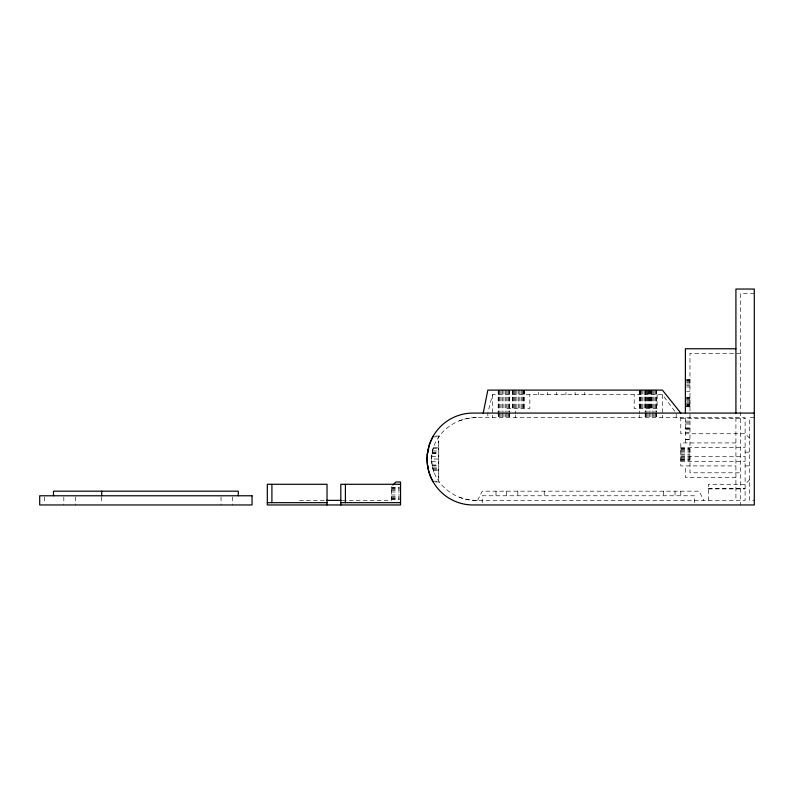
<?xml version="1.0" encoding="UTF-8"?>
<svg xmlns="http://www.w3.org/2000/svg" width="794" height="794" viewBox="0 0 794 794"><rect width="100%" height="100%" fill="white"/><g stroke="black" fill="none" stroke-linecap="round" stroke-linejoin="round"><path stroke-width="0.6" stroke-dasharray="3.97 2.98" d="M438.735 477.402L438.735 440.65M431.678 459.021C431.35 435.529 454.049 416.989 476.708 417.674L745.109 417.674L745.109 500.369L476.708 500.369C454.049 501.054 431.35 482.514 431.678 459.021L438.735 459.021M676.2 417.674L676.2 413.079L662.414 394.707L492.429 394.707L487.834 413.079L487.834 417.674M477.621 500.369L482.216 491.178L699.167 491.178L703.762 500.369M749.705 479.695L745.109 484.29L708.357 484.29L708.357 500.369M754.3 293.631L740.514 293.631L740.514 504.964M740.514 353.35L689.976 353.35L689.976 472.807L740.514 472.807M686.532 379.77L689.976 379.77M686.532 379.969L689.976 379.969M686.532 380.544L689.976 380.544M686.532 381.457L689.976 381.457M686.532 382.639L689.976 382.639M686.532 384.028L689.976 384.028M686.532 385.517L689.976 385.517M686.532 387.006L689.976 387.006M686.532 391.253L689.976 391.253M686.532 397.576L689.976 397.576M686.532 397.734L689.976 397.734M686.532 398.191L689.976 398.191M686.532 398.916L689.976 398.916M686.532 399.868L689.976 399.868M686.532 400.98L689.976 400.98M686.532 402.171L689.976 402.171M686.532 403.362L689.976 403.362M686.532 404.464L689.976 404.464M686.532 404.91L689.976 404.91M686.532 405.416L689.976 405.416M686.532 406.151L689.976 406.151M686.532 406.607L689.976 406.607M686.532 406.766L689.976 406.766M506.88 408.483L529.846 408.483L529.846 394.707M754.3 417.674L749.705 417.674L749.705 500.369L754.3 500.369M680.795 418.359L745.109 418.359M685.391 421.118L689.976 421.118M685.391 422.805L689.976 422.805M685.391 423.996L689.976 423.996M685.391 428.016L689.976 428.016M685.391 428.204L689.976 428.204M685.391 428.353L689.976 428.353M685.391 429.733L689.976 429.733M685.391 432.601L689.976 432.601M435.648 436.055L439.271 436.055L438.735 436.839L432.819 436.839M685.391 439.3L689.976 439.3M685.391 439.499L689.976 439.499M735.919 442.943L680.795 442.943L680.795 465.909L735.919 465.909M433.474 447.538L438.735 447.538M680.795 447.538L745.109 447.538M433.216 448.322L438.735 448.322M680.795 448.689L689.976 448.689M680.795 448.878L689.976 448.878M680.795 449.454L689.976 449.454M680.795 450.367L689.976 450.367M432.541 450.952L438.735 450.952M680.795 451.558L689.976 451.558M745.109 452.133L749.705 452.133M432.283 452.401L438.735 452.401M680.795 452.937L689.976 452.937M432.164 453.056L438.735 453.056M432.065 453.622L438.735 453.622M680.795 454.426L689.976 454.426M680.795 455.915L689.976 455.915M431.777 456.322L438.735 456.322M680.795 456.729L745.109 456.729M680.795 457.304L689.976 457.304M680.795 458.485L689.976 458.485M680.795 459.398L689.976 459.398M680.795 459.974L689.976 459.974M680.795 460.173L689.976 460.173M680.795 461.324L745.109 461.324M431.777 461.731L438.735 461.731M432.164 464.986L438.735 464.986M432.283 465.641L438.735 465.641M745.109 465.909L749.705 465.909M432.541 467.09L438.735 467.09M432.869 468.361L438.735 468.361M433.167 469.552L438.735 469.552M433.474 470.505L438.735 470.505M735.919 477.402L685.391 477.402L685.391 465.909M432.819 481.214L438.735 481.214L438.735 436.73M435.648 481.998L439.271 481.998M391.353 487.734L399.392 487.734M391.353 487.933L399.392 487.933M391.353 488.509L399.392 488.509M708.357 488.727L745.109 488.727M708.357 488.886L745.109 488.886M391.353 489.422L399.392 489.422M391.353 490.613L399.392 490.613M391.353 491.992L399.392 491.992M391.353 494.97L399.392 494.97M391.353 496.349L399.392 496.349M391.353 497.54L399.392 497.54M391.353 498.453L399.392 498.453M391.353 499.029L399.392 499.029M391.353 499.228L399.392 499.228M299.467 500.369L325.193 500.369M342.343 500.369L391.353 500.369L391.353 486.593M749.705 438.348L745.109 433.752L680.795 433.752L680.795 417.674M735.919 417.674L735.919 500.369M694.571 502.671L694.571 495.774L482.216 495.774L482.216 504.964M685.391 417.674L685.391 442.943M680.795 491.178L680.795 495.774M675.049 491.178L675.049 495.774M663.566 491.178L663.566 495.774M662.414 394.707L662.414 414.051M662.414 415.252L662.414 417.674M657.154 394.707L657.154 408.483L634.188 408.483L634.188 394.707M656.668 390.112L656.668 411.629M656.668 412.84L656.668 417.674M656.479 390.112L656.479 411.629M656.479 412.84L656.479 417.674M655.904 390.112L655.904 411.629M655.904 412.84L655.904 417.674M654.99 390.112L654.99 411.629M654.99 412.84L654.99 417.674M653.799 390.112L653.799 411.629M653.799 412.84L653.799 417.674M652.42 390.112L652.42 411.629M652.42 412.84L652.42 417.674M651.408 390.112L651.408 408.483M651.219 390.112L651.219 408.483M650.931 390.112L650.931 411.629M650.931 412.84L650.931 417.674M650.643 390.112L650.643 408.483M649.73 390.112L649.73 408.483M649.442 390.112L649.442 411.629M649.442 412.84L649.442 417.674M648.539 390.112L648.539 408.483M648.053 390.112L648.053 411.629M648.053 412.84L648.053 417.674M647.16 390.112L647.16 408.483M646.872 390.112L646.872 411.629M646.872 412.84L646.872 417.674M645.959 390.112L645.959 411.629M645.959 412.84L645.959 417.674M645.671 390.112L645.671 408.483M645.383 390.112L645.383 411.629M645.383 412.84L645.383 417.674M645.185 390.112L645.185 411.629M645.185 412.84L645.185 417.674M644.182 390.112L644.182 408.483M642.793 390.112L642.793 408.483M641.612 390.112L641.612 408.483M640.698 390.112L640.698 408.483M640.123 390.112L640.123 408.483M639.924 390.112L639.924 408.483M639.448 390.112L639.448 414.051M639.448 415.252L639.448 417.674M584.315 392.405L584.315 394.707M575.124 392.405L575.124 394.707M565.933 392.405L565.933 394.707M556.743 392.405L556.743 394.707M547.562 392.405L547.562 394.707M544.237 491.178L544.237 495.774M538.372 392.405L538.372 394.707M524.586 390.112L524.586 394.707M524.1 390.112L524.1 408.483M523.911 390.112L523.911 408.483M523.335 390.112L523.335 408.483M522.422 390.112L522.422 408.483M521.231 390.112L521.231 408.483M519.852 390.112L519.852 408.483M518.363 390.112L518.363 408.483M517.827 491.178L517.827 495.774M516.874 390.112L516.874 408.483M515.495 390.112L515.395 414.051M515.395 415.252L515.395 417.674M514.304 390.112L514.304 408.483M513.39 390.112L513.39 408.483M512.815 390.112L512.815 408.483M512.616 390.112L512.616 408.483M509.659 390.112L509.659 411.629M509.659 412.84L509.659 417.674M509.46 390.112L509.46 411.629M509.46 412.84L509.46 417.674M508.885 390.112L508.885 411.629M508.885 412.84L508.885 417.674M507.971 390.112L507.971 411.629M507.971 412.84L507.971 417.674M506.78 390.112L506.78 411.629M506.78 412.84L506.78 417.674M506.334 491.178L506.334 495.774M505.401 390.112L505.401 411.629M505.401 412.84L505.401 417.674M503.912 390.112L503.912 411.629M503.912 412.84L503.912 417.674M502.423 390.112L502.423 411.629M502.423 412.84L502.423 417.674M501.044 390.112L501.044 411.629M501.044 412.84L501.044 417.674M499.853 390.112L499.853 411.629M499.853 412.84L499.853 417.674M498.94 390.112L498.94 411.629M498.94 412.84L498.94 417.674M498.364 390.112L498.364 411.629M498.364 412.84L498.364 417.674M498.166 390.112L498.166 417.674M496.002 491.178L496.002 495.774M492.429 394.707L492.429 414.051M492.429 415.252L492.429 417.674M232.533 496.925L232.533 504.964M221.05 496.925L221.05 504.964M101.721 496.925L101.721 502.671M75.301 496.925L75.301 504.964M63.818 496.925L63.818 504.964M44.295 496.925L44.295 502.671M459.468 420.82A48.494 48.494 0 0 1 476.708 417.684M476.708 500.359A48.494 48.494 0 0 1 459.468 497.233M434.06 472.321A38.281 38.281 0 0 1 434.06 445.732"/><path stroke-width="1.19" d="M427.361 454.237C426.309 463.805 428.442 473.661 433.236 481.998M427.39 453.979L429.524 444.253L433.236 436.055M427.301 454.803L427.966 450.059M483.238 413.079L487.834 390.112L662.414 390.112L680.795 413.079M392.881 485.055L395.948 481.998L400.543 481.998L400.543 504.964L267.31 504.964L267.31 484.29L327.029 484.29L327.029 504.964M735.919 348.764L685.391 348.764L685.391 413.079M754.3 413.079L473.026 413.079A45.943 45.943 0 0 0 427.083 459.021A45.943 45.943 0 0 0 473.026 504.964L754.3 504.964L754.3 289.036L735.919 289.036L735.919 413.079M400.543 484.29L340.815 484.29L340.815 504.964M326.423 500.369L341.122 500.369M267.31 502.671L327.029 502.671M340.815 502.671L400.543 502.671M427.48 464.996L427.966 467.984M345.41 484.29L345.41 502.671M271.905 484.29L271.905 502.671M238.279 495.774L238.279 491.178L53.486 491.178L53.486 495.774M101.721 491.178L101.721 495.774M252.055 495.774L39.7 495.774L39.7 504.964L252.055 504.964L252.055 495.774"/></g></svg>
